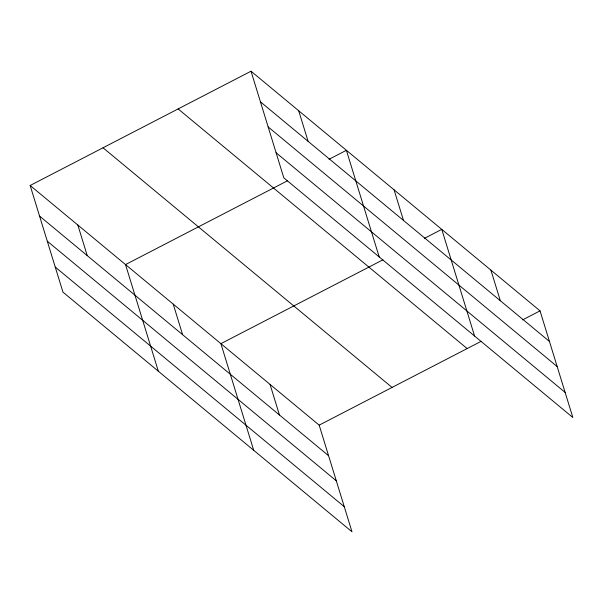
<?xml version="1.0" encoding="UTF-8"?>
<svg xmlns="http://www.w3.org/2000/svg" width="603" height="603" viewBox="0 0 603 603"><rect width="100%" height="100%" fill="white"/><g stroke="black" fill="none" stroke-linecap="round" stroke-linejoin="round"><path stroke-width="0.9" d="M30.15 185.49L319.175 425.138L351.979 531.786L62.961 292.138L30.15 185.49L251.021 71.214L540.039 310.862L572.85 417.51L283.825 177.862L251.021 71.214M287.586 180.727L125.53 264.574L158.34 371.222M329.004 159.298L346.393 150.298L379.204 256.946M382.965 259.81L220.902 343.657L253.712 450.305M424.376 238.381L441.773 229.381L474.584 336.029M319.175 425.138L481.232 341.29M522.65 319.861L540.039 310.862M260.436 101.824L549.454 341.464M268.154 126.916L557.172 366.564M276.106 152.77L565.132 392.417M178.134 108.924L467.152 348.572M103.038 147.78L392.056 387.428M39.564 216.093L328.59 455.74M47.283 241.185L336.308 480.832M55.242 267.046L344.26 506.686M490.91 270.121L500.324 300.731M394.083 189.839L403.497 220.449M298.704 110.756L308.125 141.366M270.038 384.397L279.453 415M173.219 304.116L182.634 334.718M77.84 225.032L87.254 255.634"/></g></svg>
